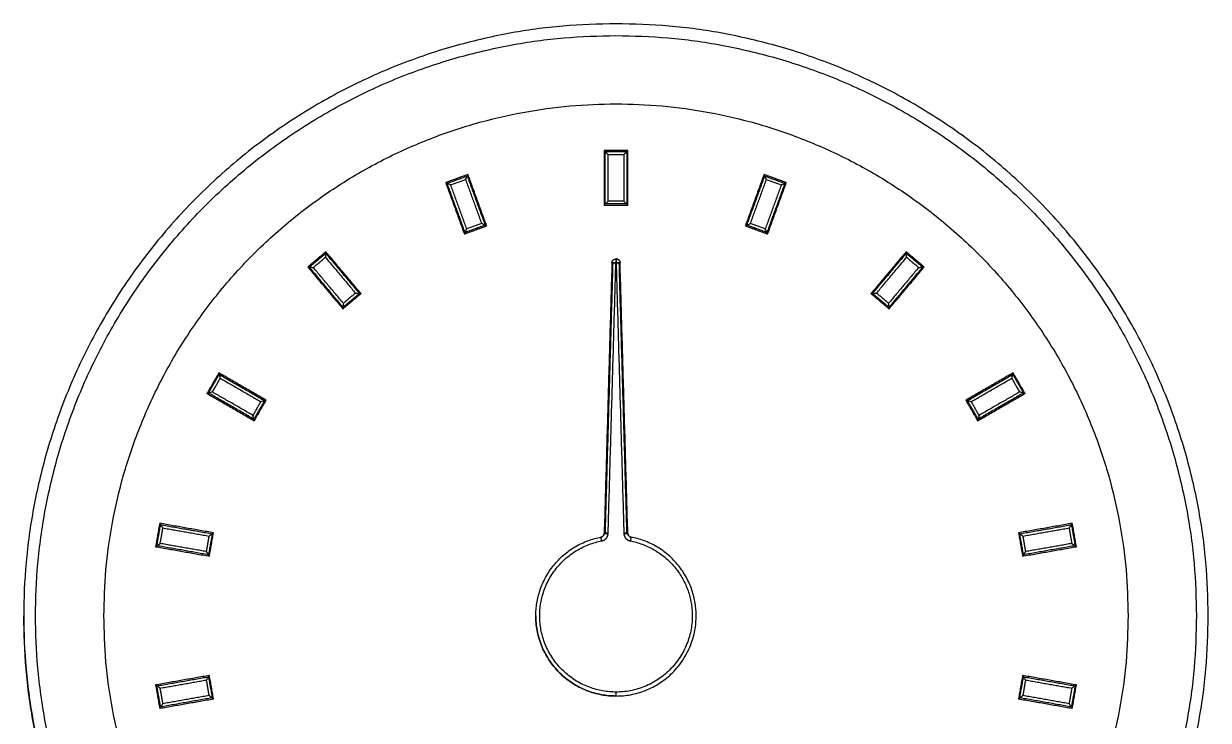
# Model space of a CAD drawing. Extents: x -6531732 to 89637, y -8915 to 32458.
# Drawn here: x 71678.2 to 71754.4, y 19810.8 to 19855.6 of the extents above; entities that cross this region are included whole.
import ezdxf

# ---------------------------------------------------------------- set-up
doc = ezdxf.new("R2010")
doc.units = 0
doc.layers.add('SAN-MC-TEXT', color=7, linetype='Continuous')

# ---------------------------------------------------------------- blocks, each defined once
blk = doc.blocks.new('VALVE_04.0 (100)_751_201_F')
for points, weights, knots in [([(12.06, 7.4686), (10.56, 7.4686), (10.56, 5.9686), (10.56, 4.4686), (12.06, 4.4686)], [1, 0.707106781187, 1, 0.707106781187, 1], [0, 0, 0, 0.5, 0.5, 1, 1, 1]), ([(12.06, 7.4686), (10.56, 7.4686), (10.56, 5.9686), (10.56, 4.4686), (12.06, 4.4686)], [1, 0.707106781187, 1, 0.707106781187, 1], [0, 0, 0, 0.5, 0.5, 1, 1, 1]), ([(12.06, 4.4986), (10.59, 4.4986), (10.59, 5.9686), (10.59, 7.4386), (12.06, 7.4386)], [1, 0.707106781187, 1, 0.707106781187, 1], [49, 49, 49, 73.5, 73.5, 98, 98, 98]), ([(12.06, 4.4986), (10.59, 4.4986), (10.59, 5.9686), (10.59, 7.4386), (12.06, 7.4386)], [1, 0.707106781187, 1, 0.707106781187, 1], [49, 49, 49, 73.5, 73.5, 98, 98, 98]), ([(10.7631, 5.9686), (10.7631, 7.2654), (12.06, 7.2654), (13.3569, 7.2654), (13.3569, 5.9686)], [1, 0.707106781187, 1, 0.707106781187, 1], [0, 0, 0, 2.037126, 2.037126, 4.074253, 4.074253, 4.074253]), ([(10.7631, 5.9686), (10.7631, 7.2654), (12.06, 7.2654), (13.3569, 7.2654), (13.3569, 5.9686)], [1, 0.707106781187, 1, 0.707106781187, 1], [0, 0, 0, 2.037126, 2.037126, 4.074253, 4.074253, 4.074253]), ([(12.0603, 6.8625), (12.0697, 6.8625), (12.0697, 6.8625), (12.0697, 6.8625), (12.0597, 6.8625), (12.0497, 6.8625), (12.0497, 6.8625)], [0.977800711806, 0.718662327437, 1, 0.707106781187, 1, 0.707106781187, 1], [0.735004, 0.735004, 0.735004, 1.414214, 1.414214, 2.12132, 2.12132, 2.828427, 2.828427, 2.828427]), ([(12.06, 5.7754), (11.8843, 5.7754), (11.8677, 5.9504), (11.8512, 6.1254), (12.0238, 6.1583)], [1, 0.739608604639, 1, 0.739608604639, 1], [0, 0, 0, 0.5, 0.5, 1, 1, 1]), ([(12.06, 5.7754), (11.8843, 5.7754), (11.8677, 5.9504), (11.8512, 6.1254), (12.0238, 6.1583)], [1, 0.739608604639, 1, 0.739608604639, 1], [0, 0, 0, 0.5, 0.5, 1, 1, 1]), ([(12.0962, 6.1583), (12.2531, 6.1284), (12.2531, 5.9686), (12.2531, 5.7754), (12.06, 5.7754)], [0.934374221718, 0.744760299417, 1, 0.707106781187, 1], [1.24138, 1.24138, 1.24138, 9.65625, 9.65625, 19.3125, 19.3125, 19.3125]), ([(12.0962, 6.1583), (12.2531, 6.1284), (12.2531, 5.9686), (12.2531, 5.7754), (12.06, 5.7754)], [0.934374221718, 0.744760299417, 1, 0.707106781187, 1], [1.24138, 1.24138, 1.24138, 9.65625, 9.65625, 19.3125, 19.3125, 19.3125]), ([(13.3569, 5.9686), (13.3569, 4.6717), (12.06, 4.6717), (10.7631, 4.6717), (10.7631, 5.9686)], [1, 0.707106781187, 1, 0.707106781187, 1], [4.074253, 4.074253, 4.074253, 6.111379, 6.111379, 8.148506, 8.148506, 8.148506]), ([(13.3569, 5.9686), (13.3569, 4.6717), (12.06, 4.6717), (10.7631, 4.6717), (10.7631, 5.9686)], [1, 0.707106781187, 1, 0.707106781187, 1], [4.074253, 4.074253, 4.074253, 6.111379, 6.111379, 8.148506, 8.148506, 8.148506]), ([(11.8569, 5.9686), (11.8569, 5.7654), (12.06, 5.7654), (12.2631, 5.7654), (12.2631, 5.9686)], [1, 0.707106781187, 1, 0.707106781187, 1], [40.625, 40.625, 40.625, 60.9375, 60.9375, 81.25, 81.25, 81.25])]:
    blk.add_rational_spline(points, weights, degree=2, knots=knots)
for points, weights in [([(13.56, 5.9686), (13.56, 7.4686), (12.06, 7.4686)], [1, 0.707106781187, 1]), ([(13.56, 5.9686), (13.56, 7.4686), (12.06, 7.4686)], [1, 0.707106781187, 1]), ([(12.06, 7.4386), (13.53, 7.4386), (13.53, 5.9686)], [1, 0.707106781187, 1]), ([(12.06, 7.4386), (13.53, 7.4386), (13.53, 5.9686)], [1, 0.707106781187, 1]), ([(12.0527, 6.8697), (12.0557, 6.8725), (12.0597, 6.8725)], [1, 0.856085660697, 0.853597177144]), ([(12.0527, 6.8697), (12.0557, 6.8725), (12.0597, 6.8725)], [1, 0.856085660697, 0.853597177144]), ([(12.0595, 6.8725), (12.0595, 6.8725), (12.0595, 6.8696)], [0.853553390593, 0.853553390593, 1]), ([(12.0673, 6.8697), (12.0643, 6.8725), (12.0603, 6.8725)], [1, 0.856085660697, 0.853597177144]), ([(12.0673, 6.8697), (12.0643, 6.8725), (12.0603, 6.8725)], [1, 0.856085660697, 0.853597177144]), ([(12.0604, 6.8725), (12.0644, 6.8724), (12.0673, 6.8697)], [0.8536889725, 0.85800934286, 1]), ([(12.0604, 6.8725), (12.0644, 6.8724), (12.0673, 6.8697)], [0.8536889725, 0.85800934286, 1]), ([(12.0605, 6.8696), (12.0605, 6.8725), (12.0605, 6.8725)], [1, 0.853553390593, 0.853553390593]), ([(12.0605, 6.8696), (12.0605, 6.8725), (12.0605, 6.8725)], [1, 0.853553390593, 0.853553390593]), ([(12.0497, 6.8628), (12.0498, 6.8668), (12.0527, 6.8697)], [0.853597177144, 0.856085660697, 1]), ([(12.0497, 6.8628), (12.0498, 6.8668), (12.0527, 6.8697)], [0.853597177144, 0.856085660697, 1]), ([(12.0527, 6.8628), (12.0497, 6.8628), (12.0497, 6.8628)], [1, 0.853553390593, 0.853553390593]), ([(12.0497, 6.8625), (12.0497, 6.8625), (12.0597, 6.8625)], [1, 0.707106781187, 1]), ([(12.0597, 6.8627), (12.0556, 6.8628), (12.0527, 6.8629)], [0.853553390593, 0.853553390593, 1]), ([(12.0595, 6.8696), (12.0595, 6.8666), (12.0595, 6.8625)], [1, 0.853553390593, 0.853553390593]), ([(12.0603, 6.8696), (12.0603, 6.8666), (12.0603, 6.8625)], [0.853553390593, 0.853553390593, 1]), ([(12.0603, 6.8696), (12.0603, 6.8666), (12.0603, 6.8625)], [0.853553390593, 0.853553390593, 1]), ([(12.0673, 6.8629), (12.0644, 6.8628), (12.0603, 6.8627)], [1, 0.853553390593, 0.853553390593]), ([(12.0603, 6.8625), (12.0644, 6.8625), (12.0674, 6.8625)], [1, 0.853612201967, 0.853553414211]), ([(12.0673, 6.8697), (12.0702, 6.8668), (12.0703, 6.8628)], [1, 0.856085660697, 0.853597177144]), ([(12.0673, 6.8697), (12.0702, 6.8668), (12.0703, 6.8628)], [1, 0.856085660697, 0.853597177144]), ([(12.0703, 6.8628), (12.0703, 6.8628), (12.0673, 6.8628)], [0.853553390593, 0.853553390593, 1]), ([(12.0703, 6.8628), (12.0703, 6.8628), (12.0673, 6.8628)], [0.853553390593, 0.853553390593, 1]), ([(11.8569, 5.9686), (11.8569, 6.1366), (12.022, 6.1681)], [1, 0.744760299417, 0.934374221718]), ([(11.8569, 5.9686), (11.8569, 6.1366), (12.022, 6.1681)], [1, 0.744760299417, 0.934374221718]), ([(12.022, 6.1681), (12.0254, 6.1688), (12.0277, 6.1714)], [0.856070638861, 0.872753455017, 1]), ([(12.022, 6.1681), (12.0254, 6.1688), (12.0277, 6.1714)], [0.856070638861, 0.872753455017, 1]), ([(12.0238, 6.1583), (12.022, 6.1681), (12.022, 6.1681)], [0.934374221718, 0.660702348343, 0.934374221718]), ([(12.0238, 6.1583), (12.022, 6.1681), (12.022, 6.1681)], [0.934374221718, 0.660702348343, 0.934374221718]), ([(12.0238, 6.1583), (12.0396, 6.1613), (12.0401, 6.1774)], [1, 0.779522760561, 1]), ([(12.0238, 6.1583), (12.0396, 6.1613), (12.0401, 6.1774)], [1, 0.779522760561, 1]), ([(12.0301, 6.1776), (12.03, 6.1741), (12.0277, 6.1714)], [0.856070638862, 0.872753455021, 1]), ([(12.0301, 6.1776), (12.03, 6.1741), (12.0277, 6.1714)], [0.856070638862, 0.872753455021, 1]), ([(12.0277, 6.1714), (12.03, 6.1741), (12.0301, 6.1776)], [1, 0.873871738227, 0.856372406016]), ([(12.0277, 6.1714), (12.03, 6.1741), (12.0301, 6.1776)], [1, 0.873871738227, 0.856372406016]), ([(12.0301, 6.1776), (12.0301, 6.1776), (12.033, 6.1775)], [0.853553390593, 0.853553390593, 1]), ([(12.0301, 6.1776), (12.0301, 6.1776), (12.033, 6.1775)], [0.853553390593, 0.853553390593, 1]), ([(12.0401, 6.1776), (12.0359, 6.1777), (12.033, 6.1777)], [0.999915059976, 0.853536823533, 0.853553392469]), ([(12.033, 6.1774), (12.0359, 6.1773), (12.0401, 6.1772)], [1, 0.853553390593, 0.853553390593]), ([(12.087, 6.1777), (12.0841, 6.1777), (12.0799, 6.1776)], [0.853553392469, 0.853536823533, 0.999915059976]), ([(12.0799, 6.1772), (12.0841, 6.1773), (12.087, 6.1774)], [0.853553390593, 0.853553390593, 1]), ([(12.0799, 6.1774), (12.0804, 6.1613), (12.0962, 6.1583)], [1, 0.779522760561, 1]), ([(12.0799, 6.1774), (12.0804, 6.1613), (12.0962, 6.1583)], [1, 0.779522760561, 1]), ([(12.087, 6.1775), (12.0899, 6.1776), (12.0899, 6.1776)], [1, 0.853553390593, 0.853553390593]), ([(12.087, 6.1775), (12.0899, 6.1776), (12.0899, 6.1776)], [1, 0.853553390593, 0.853553390593]), ([(12.0899, 6.1776), (12.09, 6.1741), (12.0923, 6.1714)], [0.856372406016, 0.873871738227, 1]), ([(12.0923, 6.1714), (12.09, 6.1741), (12.0899, 6.1776)], [1, 0.872753455021, 0.856070638862]), ([(12.0899, 6.1776), (12.09, 6.1741), (12.0923, 6.1714)], [0.856372406016, 0.873871738227, 1]), ([(12.0923, 6.1714), (12.09, 6.1741), (12.0899, 6.1776)], [1, 0.872753455021, 0.856070638862]), ([(12.0923, 6.1714), (12.0946, 6.1688), (12.098, 6.1681)], [1, 0.872753455017, 0.856070638861]), ([(12.0923, 6.1714), (12.0946, 6.1688), (12.098, 6.1681)], [1, 0.872753455017, 0.856070638861]), ([(12.098, 6.1681), (12.098, 6.1681), (12.0962, 6.1583)], [0.934374221718, 0.660702348343, 0.934374221718]), ([(12.098, 6.1681), (12.098, 6.1681), (12.0962, 6.1583)], [0.934374221718, 0.660702348343, 0.934374221718]), ([(12.2631, 5.9686), (12.2631, 6.1366), (12.098, 6.1681)], [1, 0.744760299417, 0.934374221718]), ([(12.2631, 5.9686), (12.2631, 6.1366), (12.098, 6.1681)], [1, 0.744760299417, 0.934374221718]), ([(12.06, 4.4686), (10.56, 4.4686), (10.56, 5.9686)], [1, 0.707106781187, 1]), ([(12.06, 4.4686), (10.56, 4.4686), (10.56, 5.9686)], [1, 0.707106781187, 1]), ([(12.06, 5.7654), (11.8569, 5.7654), (11.8569, 5.9686)], [1, 0.707106781187, 1]), ([(12.06, 5.7654), (11.8569, 5.7654), (11.8569, 5.9686)], [1, 0.707106781187, 1]), ([(12.06, 4.4686), (13.56, 4.4686), (13.56, 5.9686)], [1, 0.707106781187, 1]), ([(13.53, 5.9686), (13.53, 4.4986), (12.06, 4.4986)], [1, 0.707106781187, 1]), ([(13.53, 5.9686), (13.53, 4.4986), (12.06, 4.4986)], [1, 0.707106781187, 1]), ([(12.06, 4.4686), (13.56, 4.4686), (13.56, 5.9686)], [1, 0.707106781187, 1]), ([(12.06, 5.7654), (12.2631, 5.7654), (12.2631, 5.9686)], [1, 0.707106781187, 1]), ([(12.06, 5.7654), (12.2631, 5.7654), (12.2631, 5.9686)], [1, 0.707106781187, 1]), ([(12.06, 5.7754), (12.06, 5.7654), (12.06, 5.7654)], [1, 0.707106781187, 1]), ([(12.06, 5.7754), (12.06, 5.7654), (12.06, 5.7654)], [1, 0.707106781187, 1])]:
    blk.add_rational_spline(points, weights, degree=2)
for points, degree in [([(12.0329, 7.1444), (12.0312, 7.146), (12.03, 7.1473), (12.03, 7.1473)], 3), ([(12.03, 7.1473), (12.03, 7.0089)], 1), ([(12.03, 7.1473), (12.03, 7.0089)], 1), ([(12.09, 7.1473), (12.03, 7.1473)], 1), ([(12.09, 7.1473), (12.03, 7.1473)], 1), ([(12.0329, 7.1444), (12.0312, 7.146), (12.03, 7.1473), (12.03, 7.1473)], 3), ([(12.0329, 7.0118), (12.0329, 7.1444)], 1), ([(12.0329, 7.1444), (12.0349, 7.1423), (12.0376, 7.1397), (12.04, 7.1373)], 3), ([(12.0329, 7.0118), (12.0329, 7.1444)], 1), ([(12.0329, 7.1444), (12.0871, 7.1444)], 1), ([(12.0329, 7.1444), (12.0349, 7.1423), (12.0376, 7.1397), (12.04, 7.1373)], 3), ([(12.0329, 7.1444), (12.0871, 7.1444)], 1), ([(12.0871, 7.1444), (12.0851, 7.1423), (12.0824, 7.1397), (12.08, 7.1373)], 3), ([(12.0871, 7.1444), (12.0851, 7.1423), (12.0824, 7.1397), (12.08, 7.1373)], 3), ([(12.0871, 7.1444), (12.0888, 7.146), (12.09, 7.1473), (12.09, 7.1473)], 3), ([(12.0871, 7.1444), (12.0888, 7.146), (12.09, 7.1473), (12.09, 7.1473)], 3), ([(12.0871, 7.1444), (12.0871, 7.0118)], 1), ([(12.0871, 7.1444), (12.0871, 7.0118)], 1), ([(12.09, 7.0089), (12.09, 7.1473)], 1), ([(12.09, 7.0089), (12.09, 7.1473)], 1), ([(12.04, 7.0189), (12.04, 7.1373)], 1), ([(12.04, 7.1373), (12.08, 7.1373)], 1), ([(12.04, 7.0189), (12.04, 7.1373)], 1), ([(12.04, 7.1373), (12.08, 7.1373)], 1), ([(12.08, 7.1373), (12.08, 7.0189)], 1), ([(12.08, 7.1373), (12.08, 7.0189)], 1), ([(11.685, 7.0865), (11.6287, 7.0659)], 1), ([(11.685, 7.0865), (11.6287, 7.0659)], 1), ([(11.6324, 7.0642), (11.6833, 7.0827)], 1), ([(11.6324, 7.0642), (11.6833, 7.0827)], 1), ([(11.6791, 7.0736), (11.6805, 7.0768), (11.6821, 7.0801), (11.6833, 7.0827)], 3), ([(11.6791, 7.0736), (11.6805, 7.0768), (11.6821, 7.0801), (11.6833, 7.0827)], 3), ([(11.685, 7.0865), (11.685, 7.0865), (11.6843, 7.0849), (11.6833, 7.0827)], 3), ([(11.685, 7.0865), (11.685, 7.0865), (11.6843, 7.0849), (11.6833, 7.0827)], 3), ([(11.6833, 7.0827), (11.7286, 6.9582)], 1), ([(11.6833, 7.0827), (11.7286, 6.9582)], 1), ([(11.7324, 6.9564), (11.685, 7.0865)], 1), ([(11.7324, 6.9564), (11.685, 7.0865)], 1), ([(12.435, 7.0865), (12.3876, 6.9564)], 1), ([(12.435, 7.0865), (12.3876, 6.9564)], 1), ([(12.3914, 6.9582), (12.4367, 7.0827)], 1), ([(12.3914, 6.9582), (12.4367, 7.0827)], 1), ([(12.4913, 7.0659), (12.435, 7.0865)], 1), ([(12.435, 7.0865), (12.435, 7.0865), (12.4357, 7.0849), (12.4367, 7.0827)], 3), ([(12.4913, 7.0659), (12.435, 7.0865)], 1), ([(12.435, 7.0865), (12.435, 7.0865), (12.4357, 7.0849), (12.4367, 7.0827)], 3), ([(12.4409, 7.0736), (12.4395, 7.0768), (12.4379, 7.0801), (12.4367, 7.0827)], 3), ([(12.4367, 7.0827), (12.4876, 7.0642)], 1), ([(12.4367, 7.0827), (12.4876, 7.0642)], 1), ([(12.4409, 7.0736), (12.4395, 7.0768), (12.4379, 7.0801), (12.4367, 7.0827)], 3), ([(11.6287, 7.0659), (11.6287, 7.0659), (11.6303, 7.0652), (11.6324, 7.0642)], 3), ([(11.6287, 7.0659), (11.6287, 7.0659), (11.6303, 7.0652), (11.6324, 7.0642)], 3), ([(11.6287, 7.0659), (11.676, 6.9359)], 1), ([(11.6287, 7.0659), (11.676, 6.9359)], 1), ([(11.6415, 7.06), (11.6383, 7.0614), (11.635, 7.063), (11.6324, 7.0642)], 3), ([(11.6415, 7.06), (11.6383, 7.0614), (11.635, 7.063), (11.6324, 7.0642)], 3), ([(11.6778, 6.9396), (11.6324, 7.0642)], 1), ([(11.6778, 6.9396), (11.6324, 7.0642)], 1), ([(11.6415, 7.06), (11.6791, 7.0736)], 1), ([(11.6415, 7.06), (11.6791, 7.0736)], 1), ([(11.682, 6.9487), (11.6415, 7.06)], 1), ([(11.682, 6.9487), (11.6415, 7.06)], 1), ([(11.6791, 7.0736), (11.7196, 6.9624)], 1), ([(11.6791, 7.0736), (11.7196, 6.9624)], 1), ([(12.4004, 6.9624), (12.4409, 7.0736)], 1), ([(12.4004, 6.9624), (12.4409, 7.0736)], 1), ([(12.4785, 7.06), (12.438, 6.9487)], 1), ([(12.4785, 7.06), (12.438, 6.9487)], 1), ([(12.4409, 7.0736), (12.4785, 7.06)], 1), ([(12.4409, 7.0736), (12.4785, 7.06)], 1), ([(12.4876, 7.0642), (12.4422, 6.9396)], 1), ([(12.4876, 7.0642), (12.4422, 6.9396)], 1), ([(12.444, 6.9359), (12.4913, 7.0659)], 1), ([(12.444, 6.9359), (12.4913, 7.0659)], 1), ([(12.4785, 7.06), (12.4817, 7.0614), (12.485, 7.063), (12.4876, 7.0642)], 3), ([(12.4785, 7.06), (12.4817, 7.0614), (12.485, 7.063), (12.4876, 7.0642)], 3), ([(12.4913, 7.0659), (12.4913, 7.0659), (12.4897, 7.0652), (12.4876, 7.0642)], 3), ([(12.4913, 7.0659), (12.4913, 7.0659), (12.4897, 7.0652), (12.4876, 7.0642)], 3), ([(12.03, 7.0089), (12.03, 7.0089), (12.0312, 7.0101), (12.0329, 7.0118)], 3), ([(12.03, 7.0089), (12.03, 7.0089), (12.0312, 7.0101), (12.0329, 7.0118)], 3), ([(12.03, 7.0089), (12.09, 7.0089)], 1), ([(12.03, 7.0089), (12.09, 7.0089)], 1), ([(12.04, 7.0189), (12.0376, 7.0164), (12.0349, 7.0138), (12.0329, 7.0118)], 3), ([(12.04, 7.0189), (12.0376, 7.0164), (12.0349, 7.0138), (12.0329, 7.0118)], 3), ([(12.0871, 7.0118), (12.0329, 7.0118)], 1), ([(12.0871, 7.0118), (12.0329, 7.0118)], 1), ([(12.08, 7.0189), (12.04, 7.0189)], 1), ([(12.08, 7.0189), (12.04, 7.0189)], 1), ([(12.08, 7.0189), (12.0824, 7.0164), (12.0851, 7.0138), (12.0871, 7.0118)], 3), ([(12.08, 7.0189), (12.0824, 7.0164), (12.0851, 7.0138), (12.0871, 7.0118)], 3), ([(12.09, 7.0089), (12.09, 7.0089), (12.0888, 7.0101), (12.0871, 7.0118)], 3), ([(12.09, 7.0089), (12.09, 7.0089), (12.0888, 7.0101), (12.0871, 7.0118)], 3), ([(11.7196, 6.9624), (11.682, 6.9487)], 1), ([(11.7196, 6.9624), (11.682, 6.9487)], 1), ([(11.7286, 6.9582), (11.726, 6.9594), (11.7227, 6.9609), (11.7196, 6.9624)], 3), ([(11.7286, 6.9582), (11.726, 6.9594), (11.7227, 6.9609), (11.7196, 6.9624)], 3), ([(12.3914, 6.9582), (12.394, 6.9594), (12.3973, 6.9609), (12.4004, 6.9624)], 3), ([(12.3914, 6.9582), (12.394, 6.9594), (12.3973, 6.9609), (12.4004, 6.9624)], 3), ([(12.438, 6.9487), (12.4004, 6.9624)], 1), ([(12.438, 6.9487), (12.4004, 6.9624)], 1), ([(11.676, 6.9359), (11.7324, 6.9564)], 1), ([(11.676, 6.9359), (11.7324, 6.9564)], 1), ([(11.6778, 6.9396), (11.6767, 6.9375), (11.676, 6.9359), (11.676, 6.9359)], 3), ([(11.6778, 6.9396), (11.6767, 6.9375), (11.676, 6.9359), (11.676, 6.9359)], 3), ([(11.7286, 6.9582), (11.6778, 6.9396)], 1), ([(11.7286, 6.9582), (11.6778, 6.9396)], 1), ([(11.6778, 6.9396), (11.679, 6.9422), (11.6805, 6.9456), (11.682, 6.9487)], 3), ([(11.6778, 6.9396), (11.679, 6.9422), (11.6805, 6.9456), (11.682, 6.9487)], 3), ([(11.7286, 6.9582), (11.7308, 6.9572), (11.7324, 6.9564), (11.7324, 6.9564)], 3), ([(11.7286, 6.9582), (11.7308, 6.9572), (11.7324, 6.9564), (11.7324, 6.9564)], 3), ([(12.3914, 6.9582), (12.3892, 6.9572), (12.3876, 6.9564), (12.3876, 6.9564)], 3), ([(12.3914, 6.9582), (12.3892, 6.9572), (12.3876, 6.9564), (12.3876, 6.9564)], 3), ([(12.3876, 6.9564), (12.444, 6.9359)], 1), ([(12.3876, 6.9564), (12.444, 6.9359)], 1), ([(12.4422, 6.9396), (12.3914, 6.9582)], 1), ([(12.4422, 6.9396), (12.3914, 6.9582)], 1), ([(12.4422, 6.9396), (12.441, 6.9422), (12.4395, 6.9456), (12.438, 6.9487)], 3), ([(12.4422, 6.9396), (12.441, 6.9422), (12.4395, 6.9456), (12.438, 6.9487)], 3), ([(12.4422, 6.9396), (12.4433, 6.9375), (12.444, 6.9359), (12.444, 6.9359)], 3), ([(12.4422, 6.9396), (12.4433, 6.9375), (12.444, 6.9359), (12.444, 6.9359)], 3), ([(11.3253, 6.8908), (11.2794, 6.8522)], 1), ([(11.3253, 6.8908), (11.2794, 6.8522)], 1), ([(11.2835, 6.8519), (11.325, 6.8867)], 1), ([(11.2835, 6.8519), (11.325, 6.8867)], 1), ([(11.2934, 6.851), (11.3241, 6.8767)], 1), ([(11.2934, 6.851), (11.3241, 6.8767)], 1), ([(11.325, 6.8867), (11.3247, 6.8838), (11.3244, 6.8802), (11.3241, 6.8767)], 3), ([(11.325, 6.8867), (11.3247, 6.8838), (11.3244, 6.8802), (11.3241, 6.8767)], 3), ([(11.3241, 6.8767), (11.4002, 6.786)], 1), ([(11.3241, 6.8767), (11.4002, 6.786)], 1), ([(11.325, 6.8867), (11.3252, 6.889), (11.3253, 6.8908), (11.3253, 6.8908)], 3), ([(11.325, 6.8867), (11.3252, 6.889), (11.3253, 6.8908), (11.3253, 6.8908)], 3), ([(11.325, 6.8867), (11.4102, 6.7851)], 1), ([(11.325, 6.8867), (11.4102, 6.7851)], 1), ([(11.4143, 6.7848), (11.3253, 6.8908)], 1), ([(11.4143, 6.7848), (11.3253, 6.8908)], 1), ([(12.0603, 6.8725), (12.0597, 6.8725)], 1), ([(12.0603, 6.8725), (12.0597, 6.8725)], 1), ([(12.0603, 6.8725), (12.0597, 6.8725)], 1), ([(12.0603, 6.8725), (12.0597, 6.8725)], 1), ([(12.0603, 6.8725), (12.0603, 6.8725)], 1), ([(12.0603, 6.8725), (12.0603, 6.8725)], 1), ([(12.7947, 6.8908), (12.7057, 6.7848)], 1), ([(12.7947, 6.8908), (12.7057, 6.7848)], 1), ([(12.7098, 6.7851), (12.795, 6.8867)], 1), ([(12.7098, 6.7851), (12.795, 6.8867)], 1), ([(12.7198, 6.786), (12.7959, 6.8767)], 1), ([(12.7198, 6.786), (12.7959, 6.8767)], 1), ([(12.8406, 6.8522), (12.7947, 6.8908)], 1), ([(12.7947, 6.8908), (12.7947, 6.8908), (12.7948, 6.8891), (12.795, 6.8867)], 3), ([(12.8406, 6.8522), (12.7947, 6.8908)], 1), ([(12.7947, 6.8908), (12.7947, 6.8908), (12.7948, 6.8891), (12.795, 6.8867)], 3), ([(12.7959, 6.8767), (12.7956, 6.8802), (12.7953, 6.8838), (12.795, 6.8867)], 3), ([(12.795, 6.8867), (12.8365, 6.8519)], 1), ([(12.795, 6.8867), (12.8365, 6.8519)], 1), ([(12.7959, 6.8767), (12.7956, 6.8802), (12.7953, 6.8838), (12.795, 6.8867)], 3), ([(12.7959, 6.8767), (12.8266, 6.851)], 1), ([(12.7959, 6.8767), (12.8266, 6.851)], 1), ([(11.2835, 6.8519), (11.2811, 6.8521), (11.2794, 6.8522), (11.2794, 6.8522)], 3), ([(11.2794, 6.8522), (11.3683, 6.7462)], 1), ([(11.2794, 6.8522), (11.3683, 6.7462)], 1), ([(11.2835, 6.8519), (11.2811, 6.8521), (11.2794, 6.8522), (11.2794, 6.8522)], 3), ([(11.3687, 6.7503), (11.2835, 6.8519)], 1), ([(11.2835, 6.8519), (11.2863, 6.8516), (11.29, 6.8513), (11.2934, 6.851)], 3), ([(11.3687, 6.7503), (11.2835, 6.8519)], 1), ([(11.2835, 6.8519), (11.2863, 6.8516), (11.29, 6.8513), (11.2934, 6.851)], 3), ([(11.3696, 6.7603), (11.2934, 6.851)], 1), ([(11.3696, 6.7603), (11.2934, 6.851)], 1), ([(12.0497, 6.8628), (12.0301, 6.1776)], 1), ([(12.0497, 6.8628), (12.0301, 6.1776)], 1), ([(12.0497, 6.8628), (12.0301, 6.1776)], 1), ([(12.0497, 6.8628), (12.0301, 6.1776)], 1), ([(12.033, 6.1775), (12.0527, 6.8627)], 1), ([(12.033, 6.1775), (12.0527, 6.8627)], 1), ([(12.0401, 6.1774), (12.0597, 6.8625)], 1), ([(12.0401, 6.1774), (12.0597, 6.8625)], 1), ([(12.0597, 6.8696), (12.0603, 6.8696)], 1), ([(12.0597, 6.8696), (12.0603, 6.8696)], 1), ([(12.0597, 6.8625), (12.0603, 6.8625)], 1), ([(12.0597, 6.8625), (12.0603, 6.8625)], 1), ([(12.0597, 6.8625), (12.0603, 6.8625)], 1), ([(12.0603, 6.8625), (12.0799, 6.1774)], 1), ([(12.0603, 6.8625), (12.0799, 6.1774)], 1), ([(12.0673, 6.8627), (12.087, 6.1775)], 1), ([(12.0673, 6.8627), (12.087, 6.1775)], 1), ([(12.0899, 6.1776), (12.0703, 6.8628)], 1), ([(12.0899, 6.1776), (12.0703, 6.8628)], 1), ([(12.0899, 6.1776), (12.0703, 6.8628)], 1), ([(12.0899, 6.1776), (12.0703, 6.8628)], 1), ([(12.8266, 6.851), (12.7504, 6.7603)], 1), ([(12.8266, 6.851), (12.7504, 6.7603)], 1), ([(12.8365, 6.8519), (12.7513, 6.7503)], 1), ([(12.8365, 6.8519), (12.7513, 6.7503)], 1), ([(12.7517, 6.7462), (12.8406, 6.8522)], 1), ([(12.7517, 6.7462), (12.8406, 6.8522)], 1), ([(12.8266, 6.851), (12.83, 6.8513), (12.8337, 6.8516), (12.8365, 6.8519)], 3), ([(12.8266, 6.851), (12.83, 6.8513), (12.8337, 6.8516), (12.8365, 6.8519)], 3), ([(12.8406, 6.8522), (12.8406, 6.8522), (12.8389, 6.8521), (12.8365, 6.8519)], 3), ([(12.8406, 6.8522), (12.8406, 6.8522), (12.8389, 6.8521), (12.8365, 6.8519)], 3), ([(11.3683, 6.7462), (11.4143, 6.7848)], 1), ([(11.3683, 6.7462), (11.4143, 6.7848)], 1), ([(11.4102, 6.7851), (11.3687, 6.7503)], 1), ([(11.4102, 6.7851), (11.3687, 6.7503)], 1), ([(11.4002, 6.786), (11.3696, 6.7603)], 1), ([(11.4002, 6.786), (11.3696, 6.7603)], 1), ([(11.4002, 6.786), (11.4036, 6.7857), (11.4073, 6.7854), (11.4102, 6.7851)], 3), ([(11.4002, 6.786), (11.4036, 6.7857), (11.4073, 6.7854), (11.4102, 6.7851)], 3), ([(11.4143, 6.7848), (11.4143, 6.7848), (11.4125, 6.7849), (11.4102, 6.7851)], 3), ([(11.4143, 6.7848), (11.4143, 6.7848), (11.4125, 6.7849), (11.4102, 6.7851)], 3), ([(12.7098, 6.7851), (12.7075, 6.7849), (12.7057, 6.7848), (12.7057, 6.7848)], 3), ([(12.7098, 6.7851), (12.7075, 6.7849), (12.7057, 6.7848), (12.7057, 6.7848)], 3), ([(12.7057, 6.7848), (12.7517, 6.7462)], 1), ([(12.7057, 6.7848), (12.7517, 6.7462)], 1), ([(12.7098, 6.7851), (12.7127, 6.7854), (12.7164, 6.7857), (12.7198, 6.786)], 3), ([(12.7098, 6.7851), (12.7127, 6.7854), (12.7164, 6.7857), (12.7198, 6.786)], 3), ([(12.7513, 6.7503), (12.7098, 6.7851)], 1), ([(12.7513, 6.7503), (12.7098, 6.7851)], 1), ([(12.7504, 6.7603), (12.7198, 6.786)], 1), ([(12.7504, 6.7603), (12.7198, 6.786)], 1), ([(11.3683, 6.7462), (11.3683, 6.7462), (11.3685, 6.748), (11.3687, 6.7503)], 3), ([(11.3683, 6.7462), (11.3683, 6.7462), (11.3685, 6.748), (11.3687, 6.7503)], 3), ([(11.3696, 6.7603), (11.3693, 6.7569), (11.3689, 6.7532), (11.3687, 6.7503)], 3), ([(11.3696, 6.7603), (11.3693, 6.7569), (11.3689, 6.7532), (11.3687, 6.7503)], 3), ([(12.7513, 6.7503), (12.7511, 6.7532), (12.7507, 6.7569), (12.7504, 6.7603)], 3), ([(12.7513, 6.7503), (12.7511, 6.7532), (12.7507, 6.7569), (12.7504, 6.7603)], 3), ([(12.7513, 6.7503), (12.7515, 6.748), (12.7517, 6.7462), (12.7517, 6.7462)], 3), ([(12.7513, 6.7503), (12.7515, 6.748), (12.7517, 6.7462), (12.7517, 6.7462)], 3), ([(11.0542, 6.5839), (11.0242, 6.5319)], 1), ([(11.0542, 6.5839), (11.0242, 6.5319)], 1), ([(11.0282, 6.533), (11.0553, 6.5799)], 1), ([(11.0282, 6.533), (11.0553, 6.5799)], 1), ([(11.0379, 6.5356), (11.0579, 6.5703)], 1), ([(11.0379, 6.5356), (11.0579, 6.5703)], 1), ([(11.1741, 6.5147), (11.0542, 6.5839)], 1), ([(11.0542, 6.5839), (11.0542, 6.5839), (11.0547, 6.5822), (11.0553, 6.5799)], 3), ([(11.0542, 6.5839), (11.0542, 6.5839), (11.0547, 6.5822), (11.0553, 6.5799)], 3), ([(11.1741, 6.5147), (11.0542, 6.5839)], 1), ([(11.0553, 6.5799), (11.1701, 6.5136)], 1), ([(11.0579, 6.5703), (11.057, 6.5736), (11.056, 6.5772), (11.0553, 6.5799)], 3), ([(11.0553, 6.5799), (11.1701, 6.5136)], 1), ([(11.0579, 6.5703), (11.057, 6.5736), (11.056, 6.5772), (11.0553, 6.5799)], 3), ([(11.0579, 6.5703), (11.1604, 6.511)], 1), ([(11.0579, 6.5703), (11.1604, 6.511)], 1), ([(13.0658, 6.5839), (12.9459, 6.5147)], 1), ([(13.0658, 6.5839), (12.9459, 6.5147)], 1), ([(12.9499, 6.5136), (13.0647, 6.5799)], 1), ([(12.9499, 6.5136), (13.0647, 6.5799)], 1), ([(12.9596, 6.511), (13.0621, 6.5703)], 1), ([(12.9596, 6.511), (13.0621, 6.5703)], 1), ([(13.0647, 6.5799), (13.064, 6.5772), (13.063, 6.5736), (13.0621, 6.5703)], 3), ([(13.0647, 6.5799), (13.064, 6.5772), (13.063, 6.5736), (13.0621, 6.5703)], 3), ([(13.0621, 6.5703), (13.0821, 6.5356)], 1), ([(13.0621, 6.5703), (13.0821, 6.5356)], 1), ([(13.0647, 6.5799), (13.0653, 6.5822), (13.0658, 6.5839), (13.0658, 6.5839)], 3), ([(13.0647, 6.5799), (13.0653, 6.5822), (13.0658, 6.5839), (13.0658, 6.5839)], 3), ([(13.0647, 6.5799), (13.0918, 6.533)], 1), ([(13.0647, 6.5799), (13.0918, 6.533)], 1), ([(13.0958, 6.5319), (13.0658, 6.5839)], 1), ([(13.0958, 6.5319), (13.0658, 6.5839)], 1), ([(11.0242, 6.5319), (11.0242, 6.5319), (11.0259, 6.5324), (11.0282, 6.533)], 3), ([(11.0242, 6.5319), (11.0242, 6.5319), (11.0259, 6.5324), (11.0282, 6.533)], 3), ([(11.0242, 6.5319), (11.1441, 6.4627)], 1), ([(11.0242, 6.5319), (11.1441, 6.4627)], 1), ([(11.0379, 6.5356), (11.0345, 6.5347), (11.031, 6.5338), (11.0282, 6.533)], 3), ([(11.0379, 6.5356), (11.0345, 6.5347), (11.031, 6.5338), (11.0282, 6.533)], 3), ([(11.143, 6.4667), (11.0282, 6.533)], 1), ([(11.143, 6.4667), (11.0282, 6.533)], 1), ([(11.1404, 6.4764), (11.0379, 6.5356)], 1), ([(11.1404, 6.4764), (11.0379, 6.5356)], 1), ([(11.1604, 6.511), (11.1404, 6.4764)], 1), ([(11.1604, 6.511), (11.1404, 6.4764)], 1), ([(11.1701, 6.5136), (11.143, 6.4667)], 1), ([(11.1701, 6.5136), (11.143, 6.4667)], 1), ([(11.1441, 6.4627), (11.1741, 6.5147)], 1), ([(11.1441, 6.4627), (11.1741, 6.5147)], 1), ([(11.1701, 6.5136), (11.1673, 6.5129), (11.1637, 6.5119), (11.1604, 6.511)], 3), ([(11.1701, 6.5136), (11.1673, 6.5129), (11.1637, 6.5119), (11.1604, 6.511)], 3), ([(11.1701, 6.5136), (11.1724, 6.5143), (11.1741, 6.5147), (11.1741, 6.5147)], 3), ([(11.1701, 6.5136), (11.1724, 6.5143), (11.1741, 6.5147), (11.1741, 6.5147)], 3), ([(12.9459, 6.5147), (12.9459, 6.5147), (12.9476, 6.5143), (12.9499, 6.5136)], 3), ([(12.9459, 6.5147), (12.9459, 6.5147), (12.9476, 6.5143), (12.9499, 6.5136)], 3), ([(12.9459, 6.5147), (12.9759, 6.4627)], 1), ([(12.9459, 6.5147), (12.9759, 6.4627)], 1), ([(12.9596, 6.511), (12.9563, 6.5119), (12.9527, 6.5129), (12.9499, 6.5136)], 3), ([(12.9596, 6.511), (12.9563, 6.5119), (12.9527, 6.5129), (12.9499, 6.5136)], 3), ([(12.977, 6.4667), (12.9499, 6.5136)], 1), ([(12.977, 6.4667), (12.9499, 6.5136)], 1), ([(12.9796, 6.4764), (12.9596, 6.511)], 1), ([(12.9796, 6.4764), (12.9596, 6.511)], 1), ([(12.9759, 6.4627), (13.0958, 6.5319)], 1), ([(12.9759, 6.4627), (13.0958, 6.5319)], 1), ([(13.0918, 6.533), (12.977, 6.4667)], 1), ([(13.0918, 6.533), (12.977, 6.4667)], 1), ([(13.0821, 6.5356), (12.9796, 6.4764)], 1), ([(13.0821, 6.5356), (12.9796, 6.4764)], 1), ([(13.0918, 6.533), (13.089, 6.5338), (13.0855, 6.5347), (13.0821, 6.5356)], 3), ([(13.0918, 6.533), (13.089, 6.5338), (13.0855, 6.5347), (13.0821, 6.5356)], 3), ([(13.0918, 6.533), (13.0941, 6.5324), (13.0958, 6.5319), (13.0958, 6.5319)], 3), ([(13.0918, 6.533), (13.0941, 6.5324), (13.0958, 6.5319), (13.0958, 6.5319)], 3), ([(11.143, 6.4667), (11.1423, 6.4695), (11.1413, 6.4731), (11.1404, 6.4764)], 3), ([(11.143, 6.4667), (11.1423, 6.4695), (11.1413, 6.4731), (11.1404, 6.4764)], 3), ([(11.143, 6.4667), (11.1436, 6.4644), (11.1441, 6.4627), (11.1441, 6.4627)], 3), ([(11.143, 6.4667), (11.1436, 6.4644), (11.1441, 6.4627), (11.1441, 6.4627)], 3), ([(12.9759, 6.4627), (12.9759, 6.4627), (12.9764, 6.4644), (12.977, 6.4667)], 3), ([(12.9759, 6.4627), (12.9759, 6.4627), (12.9764, 6.4644), (12.977, 6.4667)], 3), ([(12.9796, 6.4764), (12.9787, 6.4731), (12.9777, 6.4695), (12.977, 6.4667)], 3), ([(12.9796, 6.4764), (12.9787, 6.4731), (12.9777, 6.4695), (12.977, 6.4667)], 3), ([(10.9044, 6.2028), (10.894, 6.1437)], 1), ([(10.9044, 6.2028), (10.894, 6.1437)], 1), ([(10.8974, 6.1461), (10.9068, 6.1994)], 1), ([(10.8974, 6.1461), (10.9068, 6.1994)], 1), ([(10.9068, 6.1994), (10.9054, 6.2014), (10.9044, 6.2028), (10.9044, 6.2028)], 3), ([(11.0407, 6.1788), (10.9044, 6.2028)], 1), ([(10.9068, 6.1994), (10.9054, 6.2014), (10.9044, 6.2028), (10.9044, 6.2028)], 3), ([(11.0407, 6.1788), (10.9044, 6.2028)], 1), ([(10.9056, 6.1518), (10.9125, 6.1912)], 1), ([(10.9056, 6.1518), (10.9125, 6.1912)], 1), ([(10.9068, 6.1994), (10.9084, 6.1971), (10.9105, 6.194), (10.9125, 6.1912)], 3), ([(10.9068, 6.1994), (10.9084, 6.1971), (10.9105, 6.194), (10.9125, 6.1912)], 3), ([(10.9068, 6.1994), (11.0373, 6.1764)], 1), ([(10.9068, 6.1994), (11.0373, 6.1764)], 1), ([(10.9125, 6.1912), (11.0291, 6.1707)], 1), ([(10.9125, 6.1912), (11.0291, 6.1707)], 1), ([(13.2156, 6.2028), (13.0793, 6.1788)], 1), ([(13.2156, 6.2028), (13.0793, 6.1788)], 1), ([(13.0827, 6.1764), (13.2132, 6.1994)], 1), ([(13.0827, 6.1764), (13.2132, 6.1994)], 1), ([(13.0909, 6.1707), (13.2075, 6.1912)], 1), ([(13.0909, 6.1707), (13.2075, 6.1912)], 1), ([(13.2075, 6.1912), (13.2095, 6.194), (13.2116, 6.1971), (13.2132, 6.1994)], 3), ([(13.2075, 6.1912), (13.2095, 6.194), (13.2116, 6.1971), (13.2132, 6.1994)], 3), ([(13.2075, 6.1912), (13.2144, 6.1518)], 1), ([(13.2075, 6.1912), (13.2144, 6.1518)], 1), ([(13.2156, 6.2028), (13.2156, 6.2028), (13.2146, 6.2014), (13.2132, 6.1994)], 3), ([(13.2156, 6.2028), (13.2156, 6.2028), (13.2146, 6.2014), (13.2132, 6.1994)], 3), ([(13.2132, 6.1994), (13.2226, 6.1461)], 1), ([(13.2132, 6.1994), (13.2226, 6.1461)], 1), ([(13.226, 6.1437), (13.2156, 6.2028)], 1), ([(13.226, 6.1437), (13.2156, 6.2028)], 1), ([(10.8974, 6.1461), (10.8997, 6.1477), (10.9027, 6.1498), (10.9056, 6.1518)], 3), ([(10.8974, 6.1461), (10.8997, 6.1477), (10.9027, 6.1498), (10.9056, 6.1518)], 3), ([(11.0222, 6.1313), (10.9056, 6.1518)], 1), ([(11.0222, 6.1313), (10.9056, 6.1518)], 1), ([(11.0291, 6.1707), (11.0222, 6.1313)], 1), ([(11.0291, 6.1707), (11.0222, 6.1313)], 1), ([(11.0373, 6.1764), (11.0279, 6.1231)], 1), ([(11.0373, 6.1764), (11.0279, 6.1231)], 1), ([(11.0291, 6.1707), (11.0319, 6.1726), (11.035, 6.1748), (11.0373, 6.1764)], 3), ([(11.0291, 6.1707), (11.0319, 6.1726), (11.035, 6.1748), (11.0373, 6.1764)], 3), ([(11.0303, 6.1197), (11.0407, 6.1788)], 1), ([(11.0303, 6.1197), (11.0407, 6.1788)], 1), ([(11.0407, 6.1788), (11.0407, 6.1788), (11.0393, 6.1778), (11.0373, 6.1764)], 3), ([(11.0407, 6.1788), (11.0407, 6.1788), (11.0393, 6.1778), (11.0373, 6.1764)], 3), ([(12.0301, 6.1776), (12.0301, 6.1776)], 1), ([(12.0301, 6.1776), (12.0301, 6.1776)], 1), ([(12.0899, 6.1776), (12.0899, 6.1776)], 1), ([(12.0899, 6.1776), (12.0899, 6.1776)], 1), ([(13.0793, 6.1788), (13.0897, 6.1197)], 1), ([(13.0827, 6.1764), (13.0807, 6.1778), (13.0793, 6.1788), (13.0793, 6.1788)], 3), ([(13.0793, 6.1788), (13.0897, 6.1197)], 1), ([(13.0827, 6.1764), (13.0807, 6.1778), (13.0793, 6.1788), (13.0793, 6.1788)], 3), ([(13.0921, 6.1231), (13.0827, 6.1764)], 1), ([(13.0827, 6.1764), (13.085, 6.1748), (13.0881, 6.1726), (13.0909, 6.1707)], 3), ([(13.0921, 6.1231), (13.0827, 6.1764)], 1), ([(13.0827, 6.1764), (13.085, 6.1748), (13.0881, 6.1726), (13.0909, 6.1707)], 3), ([(13.0978, 6.1313), (13.0909, 6.1707)], 1), ([(13.0978, 6.1313), (13.0909, 6.1707)], 1), ([(13.2144, 6.1518), (13.0978, 6.1313)], 1), ([(13.2144, 6.1518), (13.0978, 6.1313)], 1), ([(13.2144, 6.1518), (13.2173, 6.1498), (13.2203, 6.1477), (13.2226, 6.1461)], 3), ([(13.2144, 6.1518), (13.2173, 6.1498), (13.2203, 6.1477), (13.2226, 6.1461)], 3), ([(10.8974, 6.1461), (10.8954, 6.1447), (10.894, 6.1437), (10.894, 6.1437)], 3), ([(10.8974, 6.1461), (10.8954, 6.1447), (10.894, 6.1437), (10.894, 6.1437)], 3), ([(10.894, 6.1437), (11.0303, 6.1197)], 1), ([(10.894, 6.1437), (11.0303, 6.1197)], 1), ([(11.0279, 6.1231), (10.8974, 6.1461)], 1), ([(11.0279, 6.1231), (10.8974, 6.1461)], 1), ([(11.0222, 6.1313), (11.0242, 6.1284), (11.0263, 6.1254), (11.0279, 6.1231)], 3), ([(11.0222, 6.1313), (11.0242, 6.1284), (11.0263, 6.1254), (11.0279, 6.1231)], 3), ([(11.0303, 6.1197), (11.0303, 6.1197), (11.0293, 6.1211), (11.0279, 6.1231)], 3), ([(11.0303, 6.1197), (11.0303, 6.1197), (11.0293, 6.1211), (11.0279, 6.1231)], 3), ([(13.0897, 6.1197), (13.226, 6.1437)], 1), ([(13.0897, 6.1197), (13.226, 6.1437)], 1), ([(13.0921, 6.1231), (13.0907, 6.1211), (13.0897, 6.1197), (13.0897, 6.1197)], 3), ([(13.0921, 6.1231), (13.0907, 6.1211), (13.0897, 6.1197), (13.0897, 6.1197)], 3), ([(13.2226, 6.1461), (13.0921, 6.1231)], 1), ([(13.2226, 6.1461), (13.0921, 6.1231)], 1), ([(13.0921, 6.1231), (13.0937, 6.1254), (13.0958, 6.1284), (13.0978, 6.1313)], 3), ([(13.0921, 6.1231), (13.0937, 6.1254), (13.0958, 6.1284), (13.0978, 6.1313)], 3), ([(13.226, 6.1437), (13.226, 6.1437), (13.2246, 6.1447), (13.2226, 6.1461)], 3), ([(13.226, 6.1437), (13.226, 6.1437), (13.2246, 6.1447), (13.2226, 6.1461)], 3), ([(11.0303, 5.8175), (10.894, 5.7934)], 1), ([(11.0303, 5.8175), (10.894, 5.7934)], 1), ([(10.894, 5.7934), (10.894, 5.7934), (10.8954, 5.7924), (10.8974, 5.7911)], 3), ([(10.894, 5.7934), (10.894, 5.7934), (10.8954, 5.7924), (10.8974, 5.7911)], 3), ([(10.894, 5.7934), (10.9044, 5.7343)], 1), ([(10.894, 5.7934), (10.9044, 5.7343)], 1), ([(10.8974, 5.7911), (11.0279, 5.8141)], 1), ([(10.8974, 5.7911), (11.0279, 5.8141)], 1), ([(10.9056, 5.7853), (10.9027, 5.7873), (10.8997, 5.7894), (10.8974, 5.7911)], 3), ([(10.9056, 5.7853), (10.9027, 5.7873), (10.8997, 5.7894), (10.8974, 5.7911)], 3), ([(10.9068, 5.7377), (10.8974, 5.7911)], 1), ([(10.9068, 5.7377), (10.8974, 5.7911)], 1), ([(10.9056, 5.7853), (11.0222, 5.8059)], 1), ([(10.9056, 5.7853), (11.0222, 5.8059)], 1), ([(11.0279, 5.8141), (11.0263, 5.8117), (11.0242, 5.8087), (11.0222, 5.8059)], 3), ([(11.0279, 5.8141), (11.0263, 5.8117), (11.0242, 5.8087), (11.0222, 5.8059)], 3), ([(11.0222, 5.8059), (11.0291, 5.7665)], 1), ([(11.0222, 5.8059), (11.0291, 5.7665)], 1), ([(11.0279, 5.8141), (11.0293, 5.816), (11.0303, 5.8175), (11.0303, 5.8175)], 3), ([(11.0279, 5.8141), (11.0293, 5.816), (11.0303, 5.8175), (11.0303, 5.8175)], 3), ([(11.0279, 5.8141), (11.0373, 5.7608)], 1), ([(11.0279, 5.8141), (11.0373, 5.7608)], 1), ([(11.0407, 5.7584), (11.0303, 5.8175)], 1), ([(11.0407, 5.7584), (11.0303, 5.8175)], 1), ([(13.0897, 5.8175), (13.0793, 5.7584)], 1), ([(13.0897, 5.8175), (13.0793, 5.7584)], 1), ([(13.0827, 5.7608), (13.0921, 5.8141)], 1), ([(13.0827, 5.7608), (13.0921, 5.8141)], 1), ([(13.226, 5.7934), (13.0897, 5.8175)], 1), ([(13.0897, 5.8175), (13.0897, 5.8175), (13.0907, 5.816), (13.0921, 5.8141)], 3), ([(13.0897, 5.8175), (13.0897, 5.8175), (13.0907, 5.816), (13.0921, 5.8141)], 3), ([(13.226, 5.7934), (13.0897, 5.8175)], 1), ([(13.0909, 5.7665), (13.0978, 5.8059)], 1), ([(13.0909, 5.7665), (13.0978, 5.8059)], 1), ([(13.0921, 5.8141), (13.2226, 5.7911)], 1), ([(13.0978, 5.8059), (13.0958, 5.8087), (13.0937, 5.8117), (13.0921, 5.8141)], 3), ([(13.0921, 5.8141), (13.2226, 5.7911)], 1), ([(13.0978, 5.8059), (13.0958, 5.8087), (13.0937, 5.8117), (13.0921, 5.8141)], 3), ([(13.0978, 5.8059), (13.2144, 5.7853)], 1), ([(13.0978, 5.8059), (13.2144, 5.7853)], 1), ([(13.2226, 5.7911), (13.2132, 5.7377)], 1), ([(13.2226, 5.7911), (13.2132, 5.7377)], 1), ([(13.2226, 5.7911), (13.2203, 5.7894), (13.2173, 5.7873), (13.2144, 5.7853)], 3), ([(13.2226, 5.7911), (13.2203, 5.7894), (13.2173, 5.7873), (13.2144, 5.7853)], 3), ([(13.2156, 5.7343), (13.226, 5.7934)], 1), ([(13.2156, 5.7343), (13.226, 5.7934)], 1), ([(13.2226, 5.7911), (13.2246, 5.7924), (13.226, 5.7934), (13.226, 5.7934)], 3), ([(13.2226, 5.7911), (13.2246, 5.7924), (13.226, 5.7934), (13.226, 5.7934)], 3), ([(10.9125, 5.7459), (10.9056, 5.7853)], 1), ([(10.9125, 5.7459), (10.9056, 5.7853)], 1), ([(11.0373, 5.7608), (10.9068, 5.7377)], 1), ([(11.0373, 5.7608), (10.9068, 5.7377)], 1), ([(11.0291, 5.7665), (10.9125, 5.7459)], 1), ([(11.0291, 5.7665), (10.9125, 5.7459)], 1), ([(11.0373, 5.7608), (11.035, 5.7624), (11.0319, 5.7645), (11.0291, 5.7665)], 3), ([(11.0373, 5.7608), (11.035, 5.7624), (11.0319, 5.7645), (11.0291, 5.7665)], 3), ([(11.0373, 5.7608), (11.0393, 5.7594), (11.0407, 5.7584), (11.0407, 5.7584)], 3), ([(11.0373, 5.7608), (11.0393, 5.7594), (11.0407, 5.7584), (11.0407, 5.7584)], 3), ([(13.0793, 5.7584), (13.0793, 5.7584), (13.0807, 5.7594), (13.0827, 5.7608)], 3), ([(13.0793, 5.7584), (13.0793, 5.7584), (13.0807, 5.7594), (13.0827, 5.7608)], 3), ([(13.0909, 5.7665), (13.0881, 5.7645), (13.085, 5.7624), (13.0827, 5.7608)], 3), ([(13.0909, 5.7665), (13.0881, 5.7645), (13.085, 5.7624), (13.0827, 5.7608)], 3), ([(13.2132, 5.7377), (13.0827, 5.7608)], 1), ([(13.2132, 5.7377), (13.0827, 5.7608)], 1), ([(13.2075, 5.7459), (13.0909, 5.7665)], 1), ([(13.2075, 5.7459), (13.0909, 5.7665)], 1), ([(13.2144, 5.7853), (13.2075, 5.7459)], 1), ([(13.2144, 5.7853), (13.2075, 5.7459)], 1), ([(10.9044, 5.7343), (11.0407, 5.7584)], 1), ([(10.9044, 5.7343), (11.0407, 5.7584)], 1), ([(10.9044, 5.7343), (10.9044, 5.7343), (10.9054, 5.7358), (10.9068, 5.7377)], 3), ([(10.9044, 5.7343), (10.9044, 5.7343), (10.9054, 5.7358), (10.9068, 5.7377)], 3), ([(10.9125, 5.7459), (10.9105, 5.7431), (10.9084, 5.7401), (10.9068, 5.7377)], 3), ([(10.9125, 5.7459), (10.9105, 5.7431), (10.9084, 5.7401), (10.9068, 5.7377)], 3), ([(13.0793, 5.7584), (13.2156, 5.7343)], 1), ([(13.0793, 5.7584), (13.2156, 5.7343)], 1), ([(13.2132, 5.7377), (13.2116, 5.7401), (13.2095, 5.7431), (13.2075, 5.7459)], 3), ([(13.2132, 5.7377), (13.2116, 5.7401), (13.2095, 5.7431), (13.2075, 5.7459)], 3), ([(13.2132, 5.7377), (13.2146, 5.7358), (13.2156, 5.7343), (13.2156, 5.7343)], 3), ([(13.2132, 5.7377), (13.2146, 5.7358), (13.2156, 5.7343), (13.2156, 5.7343)], 3)]:
    blk.add_open_spline(points, degree=degree)

msp = doc.modelspace()

# ---------------------------------------------------------------- block references
at = {"layer": 'SAN-MC-TEXT', "xscale": 25.4, "yscale": 25.4, "zscale": 25.4}
msp.add_blockref('VALVE_04.0 (100)_751_201_F', (71409.989, 19665.942), dxfattribs=at)

doc.saveas('drawing.dxf')
